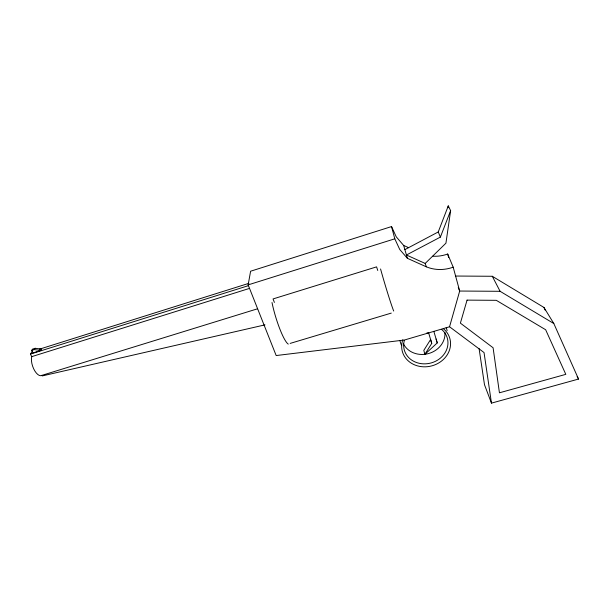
<?xml version="1.0" encoding="UTF-8"?>
<svg xmlns="http://www.w3.org/2000/svg" width="609" height="609" viewBox="0 0 609 609"><rect width="100%" height="100%" fill="white"/><g stroke="black" fill="none" stroke-linecap="round" stroke-linejoin="round"><path stroke-width="0.91" d="M448.018 207.699L448.277 205.872L450.63 210.638L445.933 243.181L425.189 263.438L426.33 266.818A36.54 33.404 -27.9 0 0 453.187 267.184L459.688 291.041L449.549 326.774L404.391 340.028L276.174 355.549L248.145 284.89L250.603 271.218L391.534 226.571L396.284 236.878L403.66 245.442L407.391 258.315L426.33 266.818M404.871 249.621L438.244 231.96L448.277 205.872M425.189 263.438L406.431 255.004L440.383 237.099L450.63 210.638M424.869 354.339L431.743 343.407L430.616 339.502L423.811 350.358L424.869 354.339L437.262 342.92L433.821 331.342M40.826 350.426L41.671 349.109L35.139 348.295L32.536 349.109L31.66 350.426L33.008 352.885L40.826 350.426L34.271 349.604L31.66 350.426M34.271 349.604L35.139 348.295M41.983 375.342L40.643 375.715A11.563 5.298 70.8 0 1 33.647 368.757A11.563 5.298 70.8 0 1 31.729 356.646L30.45 354.095L32.201 351.462M39.456 349.178L248.929 283.314M248.145 284.89L394.799 238.812L399.732 249.469L407.391 258.315M30.45 354.095L248.541 285.621M31.729 356.646L249.576 288.377M257.592 308.778L41.876 375.372L42.181 375.936L264.976 324.871M290.173 343.4L391.267 313.102M479.085 348.584L484.49 384.721L491.463 403.128L578.55 379.057L553.825 323.546L543.959 307.461L492.293 276.273L455.456 276.037M553.825 323.546L500.103 291.3L459.688 291.041L458.272 287.562M426.97 332.811L428.728 333.298M403.66 245.442L408.631 247.688M449.549 326.774L484.041 352.565L491.463 403.128M577.111 376.636L578.55 379.057M492.293 276.273L500.103 291.3M543.959 307.461L545.124 310.065M432.801 256.199A35.101 32.292 -29.4 0 0 447.691 254.022L453.187 267.184M438.244 231.96L440.383 237.099M274.393 302.422L273.053 298.935L376.59 266.864L377.747 270.487M436.082 339.015L437.262 342.92M428.614 332.811L431.743 343.407M447.691 254.022L448.666 257.577M391.534 226.571L394.799 238.812M393.703 311.054A30.427 1.081 73.4 0 1 380.564 268.972M288.285 344.108A29.795 4.963 73 0 1 272.002 302.528M443.291 328.601A24.626 21.597 -14.3 0 1 445.986 356.6A24.626 21.597 -14.3 0 1 415.148 365.096A24.626 21.597 -14.3 0 1 402.808 339.753M441.647 329.431A22.312 19.572 -14.4 0 1 431.515 362.835A22.312 19.572 -14.4 0 1 404.361 340.378M444.92 332.415A21.817 19.252 -14.8 0 1 428.409 353.601A21.817 19.252 -14.8 0 1 403.379 343.712M401.674 345.668A24.086 21.239 -14.7 0 1 399.953 340.37M446.184 327.627A24.086 21.239 -14.7 0 1 447.12 330.695M467.057 300.123L460.389 323.135L493.092 347.762L499.433 392.805L565.807 374.352L545.649 329.743L496.297 300.321L467.057 300.123"/></g></svg>
